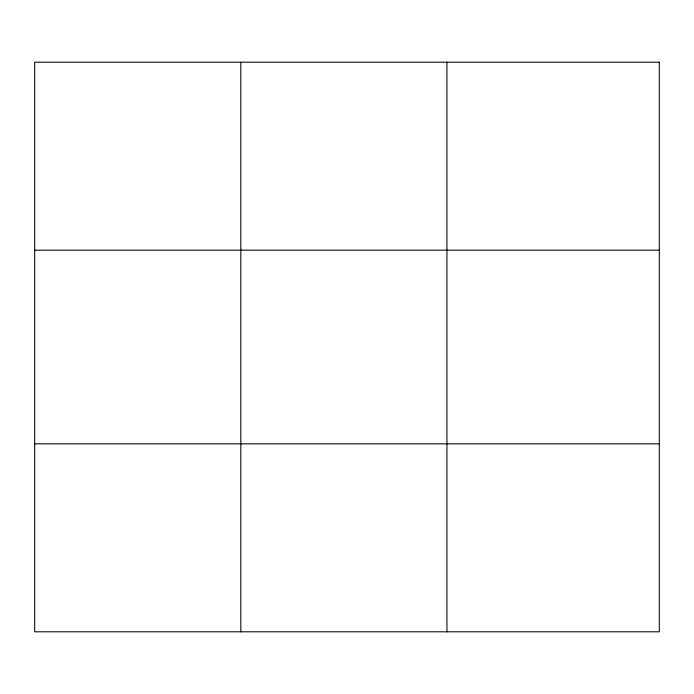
<?xml version="1.0" encoding="UTF-8"?>
<svg xmlns="http://www.w3.org/2000/svg" width="694" height="694" viewBox="0 0 694 694"><rect width="100%" height="100%" fill="white"/><g stroke="black" fill="none" stroke-linecap="round" stroke-linejoin="round"><path stroke-width="1.04" d="M240.818 62.2L240.818 631.8M446.936 62.2L446.936 631.8M34.7 250.17L659.3 250.17M34.7 443.83L659.3 443.83M659.3 62.2L659.3 631.8L34.7 631.8L34.7 62.2L659.3 62.2"/></g></svg>
